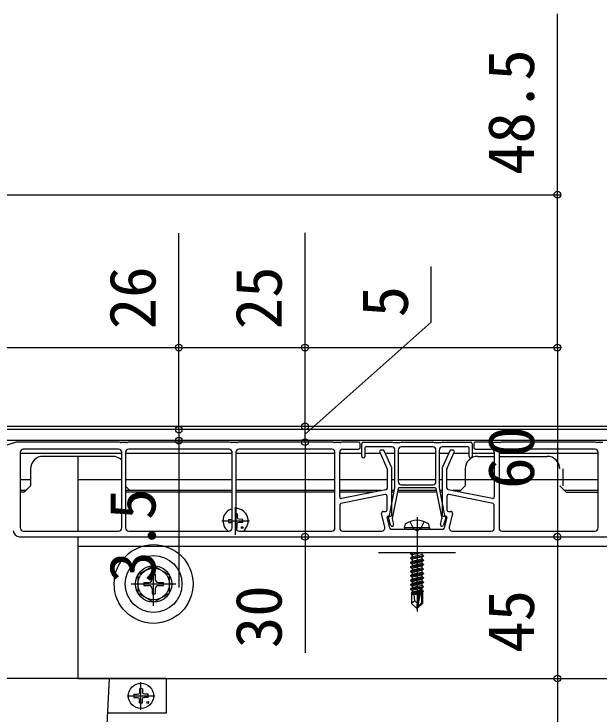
# Model space of a CAD drawing. Units: millimetres, scale not verified. Extents: x -875 to 875, y -1304 to 1298.
# Drawn here: x -521.2 to -335.5, y -787.2 to -565.1 of the extents above; entities that cross this region are included whole.
import ezdxf
from ezdxf.enums import TextEntityAlignment as Align

# ---------------------------------------------------------------- set-up
doc = ezdxf.new("R2010")
doc.units = ezdxf.units.MM
doc.header["$LTSCALE"] = 8
for name, color, linetype in [('0-4_YKK_12', 2, 'Continuous'), ('0-5_YKK_13', 4, 'Continuous'), ('0-6_YKK_D', 6, 'Continuous')]:
    doc.layers.add(name, color=color, linetype=linetype)
doc.styles.add('ＭＳ ゴシック', font='')
doc.styles.get('ＭＳ ゴシック').set_extended_font_data('MS Gothic')

msp = doc.modelspace()

# ---------------------------------------------------------------- linework, layer by layer
at = {"layer": '0-4_YKK_12'}
for p, q in [((-293.75, -696.992), (-570.5, -696.992)), ((-293.75, -696.992), (-570.5, -696.992)), ((-299.75, -700.492), (-564.5, -700.492)), ((-487.1, -704.592), (-519.3, -704.592)), ((-490, -705.492), (-512, -705.492)), ((-501, -705.492), (-501, -729.192)), ((-452.1, -704.592), (-485.9, -704.592)), ((-485.3, -704.592), (-485.9, -704.592)), ((-419.5, -704.592), (-450.9, -704.592)), ((-445.3, -704.592), (-450.9, -704.592)), ((-411, -704.592), (-418, -704.592)), ((-405.148, -704.592), (-410, -704.592)), ((-400.5, -704.592), (-403.5, -704.592)), ((-387.5, -704.592), (-399.5, -704.592)), ((-383.499, -704.592), (-386.5, -704.592)), ((-377, -704.592), (-381.852, -704.592)), ((-369, -704.592), (-376, -704.592)), ((-374.25, -705.492), (-369, -705.492)), ((-342.726, -704.592), (-367.5, -704.592)), ((-367.5, -705.492), (-352.25, -705.492)), ((-336.1, -704.592), (-346.7, -704.592)), ((-516, -709.492), (-516, -714.863)), ((-378.25, -709.492), (-378.25, -714.863)), ((-347.256, -709.492), (-347.256, -714.863)), ((-516, -712.943), (-519.3, -712.943)), ((-516, -714.863), (-518, -716.863)), ((-487.1, -712.992), (-501, -712.992)), ((-452.1, -712.943), (-485.9, -712.943)), ((-485.3, -712.943), (-485.9, -712.943)), ((-485.9, -714.963), (-484.5, -716.363)), ((-419.5, -712.943), (-450.9, -712.943)), ((-445.3, -712.943), (-450.9, -712.943)), ((-403, -712.943), (-418, -712.943)), ((-400.5, -712.943), (-401.5, -712.943)), ((-387.5, -712.943), (-399.5, -712.943)), ((-385.5, -712.943), (-386.5, -712.943)), ((-378.25, -712.943), (-384, -712.943)), ((-378.25, -714.863), (-380.149, -716.762)), ((-369, -712.977), (-378.25, -712.992)), ((-346.7, -712.943), (-367.5, -712.975)), ((-348.25, -714.863), (-346.25, -716.863)), ((-336.1, -712.943), (-346.7, -712.943)), ((-517.5, -716.363), (-519.3, -716.363)), ((-518, -716.863), (-519.3, -716.863)), ((-452.1, -716.363), (-485.9, -716.363)), ((-452.1, -716.863), (-485.9, -716.863)), ((-419.5, -716.363), (-450.9, -716.363)), ((-445.3, -716.363), (-450.9, -716.363)), ((-419.5, -716.863), (-450.9, -716.863)), ((-445.3, -716.863), (-450.9, -716.863)), ((-404.857, -716.363), (-418, -716.363)), ((-407.357, -716.863), (-418, -716.863)), ((-400.674, -716.363), (-401.5, -716.363)), ((-400.774, -716.863), (-401.5, -716.863)), ((-387.246, -716.863), (-399.754, -716.863)), ((-387.346, -716.363), (-399.654, -716.363)), ((-385.5, -716.363), (-386.326, -716.363)), ((-385.5, -716.863), (-386.226, -716.863)), ((-379.75, -716.363), (-382.143, -716.363)), ((-336.1, -716.363), (-346.75, -716.363)), ((-346.25, -716.863), (-336.1, -716.863)), ((-501, -733.992), (-46, -733.992)), ((-405.75, -735.992), (-381.25, -735.992))]:
    msp.add_line(p, q, dxfattribs=at)
for points in [[(470.718, -695.992), (-577, -695.992), (-577, -696.842)], [(-501, -730.992), (-501, -775.992), (-46, -775.992)]]:
    msp.add_lwpolyline(points, dxfattribs=at)
msp.add_circle((-477, -745.992), 9, dxfattribs=at)
for centre, start, end in [((-512, -709.492), 90, 180), ((-490, -709.492), 43.53115, 90), ((-374.25, -709.492), 90, 180), ((-352.25, -709.492), 360, 90)]:
    msp.add_arc(centre, 4, start, end, dxfattribs=at)
at = {"layer": '0-5_YKK_13'}
for p, q in [((-520.573, -701.015), (-528.427, -703.469)), ((-488.073, -700.992), (-520.424, -700.992)), ((-487.57, -701.121), (-487.93, -701.013)), ((-485.573, -701.142), (-487.427, -701.142)), ((-485.07, -701.013), (-485.43, -701.121)), ((-453.073, -700.992), (-484.927, -700.992)), ((-452.57, -701.121), (-452.93, -701.013)), ((-450.573, -701.142), (-452.427, -701.142)), ((-450.07, -701.013), (-450.43, -701.121)), ((-420.323, -700.992), (-449.927, -700.992)), ((-419.82, -701.121), (-420.18, -701.013)), ((-417.823, -701.142), (-419.677, -701.142)), ((-417.32, -701.013), (-417.68, -701.121)), ((-412, -700.992), (-417.177, -700.992)), ((-411.5, -702.692), (-411.5, -701.492)), ((-411, -705.492), (-411, -701.492)), ((-410.5, -700.992), (-401.573, -700.992)), ((-401.43, -701.013), (-401.07, -701.121)), ((-400.927, -701.142), (-399.073, -701.142)), ((-398.93, -701.121), (-398.57, -701.013)), ((-398.427, -700.992), (-388.573, -700.992)), ((-388.43, -701.013), (-388.07, -701.121)), ((-387.927, -701.142), (-386.073, -701.142)), ((-385.93, -701.121), (-385.57, -701.013)), ((-385.427, -700.992), (-376.5, -700.992)), ((-376, -701.492), (-376, -705.492)), ((-375.5, -701.492), (-375.5, -702.692)), ((-369.823, -700.992), (-375, -700.992)), ((-369.32, -701.121), (-369.68, -701.013)), ((-367.323, -701.142), (-369.177, -701.142)), ((-366.82, -701.013), (-367.18, -701.121)), ((-337.073, -700.992), (-366.677, -700.992)), ((-336.57, -701.121), (-336.93, -701.013)), ((-334.573, -701.142), (-336.427, -701.142)), ((-488.1, -703.192), (-518.3, -703.192)), ((-453.1, -703.192), (-484.9, -703.192)), ((-420.5, -703.192), (-449.9, -703.192)), ((-417, -703.192), (-412, -703.192)), ((-410, -702.792), (-410, -705.492)), ((-401.5, -702.492), (-409.7, -702.492)), ((-404.322, -703.492), (-404.871, -703.492)), ((-401.545, -708.893), (-403.867, -703.785)), ((-400.5, -715.462), (-400.5, -703.492)), ((-399.5, -703.492), (-399.5, -713.492)), ((-387.5, -713.492), (-387.5, -703.492)), ((-386.5, -703.492), (-386.5, -715.462)), ((-377.3, -702.492), (-385.5, -702.492)), ((-383.133, -703.785), (-385.455, -708.904)), ((-382.129, -703.492), (-382.678, -703.492)), ((-377, -705.492), (-377, -702.792)), ((-375, -703.192), (-370, -703.192)), ((-337.1, -703.192), (-366.5, -703.192)), ((-519.3, -704.192), (-519.3, -728.192)), ((-487.1, -728.192), (-487.1, -704.192)), ((-485.9, -704.192), (-485.9, -728.192)), ((-452.1, -728.192), (-452.1, -704.192)), ((-450.9, -704.192), (-450.9, -728.192)), ((-419.5, -728.192), (-419.5, -704.192)), ((-418, -718.382), (-418, -704.192)), ((-405.326, -704.199), (-403.045, -709.218)), ((-383.955, -709.229), (-381.673, -704.198)), ((-369, -704.192), (-369, -718.382)), ((-367.5, -704.192), (-367.5, -728.192)), ((-336.1, -728.192), (-336.1, -704.192)), ((-403, -709.425), (-403, -715.582)), ((-401.5, -724.192), (-401.5, -709.1)), ((-385.5, -709.111), (-385.5, -724.192)), ((-384, -715.582), (-384, -709.435)), ((-398.5, -714.492), (-388.5, -714.492)), ((-403.402, -716.072), (-417.402, -718.872)), ((-402.263, -724.309), (-400.506, -715.521)), ((-399.528, -715.733), (-401.421, -725.194)), ((-387.766, -715.492), (-399.234, -715.492)), ((-385.579, -725.194), (-387.472, -715.733)), ((-386.494, -715.521), (-384.737, -724.309)), ((-369.598, -718.872), (-383.598, -716.072)), ((-403.598, -717.641), (-417.598, -720.441)), ((-403, -722.492), (-403, -718.131)), ((-384, -718.131), (-384, -722.492)), ((-369.402, -720.441), (-383.402, -717.641)), ((-451, -730.392), (-451, -721.592)), ((-418, -720.931), (-418, -728.192)), ((-369, -728.192), (-369, -720.931)), ((-450.5, -723.747), (-450.481, -724.855)), ((-403.716, -727.96), (-404.752, -723.608)), ((-404.266, -722.992), (-403.5, -722.992)), ((-383.5, -722.992), (-382.734, -722.992)), ((-382.248, -723.608), (-383.284, -727.96)), ((-455.4, -725.992), (-446.6, -725.992)), ((-453.245, -725.492), (-452.137, -725.473)), ((-452.137, -725.473), (-452.1, -725.465)), ((-450.481, -724.855), (-450.38, -725.372)), ((-449.863, -725.473), (-450.38, -725.372)), ((-448.755, -725.492), (-449.863, -725.473)), ((-402.091, -728.308), (-402.912, -724.861)), ((-402.62, -724.492), (-401.8, -724.492)), ((-401.88, -727.33), (-402.586, -724.881)), ((-401.415, -725.336), (-400.92, -727.053)), ((-393.5, -724.792), (-393.5, -754.692)), ((-386.08, -727.053), (-385.585, -725.336)), ((-385.2, -724.492), (-384.38, -724.492)), ((-384.414, -724.881), (-385.12, -727.33)), ((-384.088, -724.861), (-384.909, -728.308)), ((-453.245, -726.492), (-452.137, -726.511)), ((-452.137, -726.511), (-452.1, -726.518)), ((-450.5, -728.237), (-450.481, -727.129)), ((-450.481, -727.129), (-450.38, -726.612)), ((-449.863, -726.511), (-450.38, -726.612)), ((-448.755, -726.492), (-449.863, -726.511)), ((-397.5, -728.192), (-397.359, -727.389)), ((-389.5, -728.192), (-397.5, -728.192)), ((-397.5, -728.192), (-397.412, -728.692)), ((-389.5, -728.192), (-389.641, -727.389)), ((-389.5, -728.192), (-389.588, -728.692)), ((-518.3, -729.192), (-488.1, -729.192)), ((-484.9, -729.192), (-453.1, -729.192)), ((-449.9, -729.192), (-420.5, -729.192)), ((-417, -729.192), (-404.689, -729.192)), ((-394.02, -728.692), (-401.605, -728.692)), ((-389.588, -728.692), (-397.412, -728.692)), ((-385.395, -728.692), (-392.98, -728.692)), ((-382.311, -729.192), (-370, -729.192)), ((-366.5, -729.192), (-337.1, -729.192)), ((-519.5, -730.992), (-253.35, -730.992)), ((-392.9, -735.992), (-395.6, -736.442)), ((-395.6, -736.342), (-393.5, -735.992)), ((-395.6, -736.342), (-395.05, -736.024)), ((-395.6, -736.342), (-395.6, -736.442)), ((-395.6, -736.442), (-395.05, -736.759)), ((-395.6, -737.742), (-391.4, -737.042)), ((-391.4, -737.142), (-395.6, -737.842)), ((-394.906, -735.992), (-395.05, -736.024)), ((-395.05, -735.992), (-395.05, -736.024)), ((-391.95, -736.724), (-395.05, -737.424)), ((-395.05, -736.759), (-395.05, -737.424)), ((-391.95, -736.059), (-391.95, -736.724)), ((-391.4, -737.042), (-391.95, -736.724)), ((-391.4, -737.042), (-391.4, -737.142)), ((-477, -752.945), (-477, -738.66)), ((-395.6, -737.742), (-395.05, -737.424)), ((-395.6, -737.742), (-395.6, -737.842)), ((-395.6, -737.842), (-395.05, -738.159)), ((-391.4, -738.442), (-395.6, -739.142)), ((-395.6, -739.242), (-391.4, -738.542)), ((-395.6, -739.142), (-395.05, -738.824)), ((-395.6, -739.142), (-395.6, -739.242)), ((-395.6, -739.242), (-395.05, -739.559)), ((-391.95, -738.124), (-395.05, -738.824)), ((-395.05, -738.159), (-395.05, -738.824)), ((-395.05, -739.559), (-391.95, -738.859)), ((-391.95, -739.524), (-395.05, -740.224)), ((-395.05, -739.559), (-395.05, -740.224)), ((-391.95, -737.459), (-391.95, -738.124)), ((-391.4, -738.442), (-391.95, -738.124)), ((-391.4, -738.542), (-391.95, -738.859)), ((-391.95, -738.859), (-391.95, -739.524)), ((-391.4, -739.842), (-391.95, -739.524)), ((-391.4, -738.442), (-391.4, -738.542)), ((-477, -740.242), (-482, -743.129)), ((-477, -740.242), (-472, -743.129)), ((-391.4, -739.842), (-395.6, -740.542)), ((-395.6, -740.642), (-391.4, -739.942)), ((-395.6, -740.542), (-395.05, -740.224)), ((-395.6, -740.542), (-395.6, -740.642)), ((-395.6, -740.642), (-395.05, -740.959)), ((-391.4, -741.242), (-395.6, -741.942)), ((-395.6, -742.042), (-391.4, -741.342)), ((-395.6, -741.942), (-395.05, -741.624)), ((-395.05, -740.959), (-391.95, -740.259)), ((-391.95, -740.924), (-395.05, -741.624)), ((-395.05, -740.959), (-395.05, -741.624)), ((-395.05, -742.359), (-391.95, -741.659)), ((-391.4, -739.942), (-391.95, -740.259)), ((-391.95, -740.259), (-391.95, -740.924)), ((-391.4, -741.242), (-391.95, -740.924)), ((-391.4, -741.342), (-391.95, -741.659)), ((-391.95, -741.659), (-391.95, -742.324)), ((-391.4, -739.842), (-391.4, -739.942)), ((-391.4, -741.242), (-391.4, -741.342)), ((-482, -743.129), (-482, -748.855)), ((-477.5, -742.842), (-477.5, -744.492)), ((-476.5, -742.842), (-477.5, -742.842)), ((-476.5, -742.842), (-476.5, -744.492)), ((-472, -748.855), (-472, -743.129)), ((-395.6, -741.942), (-395.6, -742.042)), ((-395.6, -742.042), (-395.05, -742.359)), ((-391.4, -742.642), (-395.6, -743.342)), ((-395.6, -743.442), (-391.4, -742.742)), ((-395.6, -743.342), (-395.05, -743.024)), ((-395.6, -743.342), (-395.6, -743.442)), ((-395.6, -743.442), (-395.05, -743.759)), ((-391.95, -742.324), (-395.05, -743.024)), ((-395.05, -742.359), (-395.05, -743.024)), ((-395.05, -743.759), (-391.95, -743.059)), ((-391.95, -743.724), (-395.05, -744.424)), ((-395.05, -743.759), (-395.05, -744.424)), ((-391.4, -742.642), (-391.95, -742.324)), ((-391.4, -742.742), (-391.95, -743.059)), ((-391.95, -743.059), (-391.95, -743.724)), ((-391.4, -744.042), (-391.95, -743.724)), ((-391.4, -742.642), (-391.4, -742.742)), ((-484.067, -745.992), (-470.006, -745.992)), ((-480.15, -745.492), (-478.5, -745.492)), ((-480.15, -745.492), (-480.15, -746.492)), ((-475.5, -745.492), (-473.85, -745.492)), ((-473.85, -746.492), (-473.85, -745.492)), ((-391.4, -744.042), (-395.6, -744.742)), ((-395.6, -744.842), (-391.4, -744.142)), ((-395.6, -744.742), (-395.05, -744.424)), ((-395.6, -744.742), (-395.6, -744.842)), ((-395.6, -744.842), (-395.05, -745.159)), ((-391.4, -745.442), (-395.6, -746.142)), ((-395.6, -746.242), (-391.4, -745.542)), ((-395.6, -746.142), (-395.05, -745.824)), ((-395.6, -746.142), (-395.6, -746.242)), ((-395.6, -746.242), (-395.05, -746.559)), ((-395.05, -745.159), (-391.95, -744.459)), ((-391.95, -745.124), (-395.05, -745.824)), ((-395.05, -745.159), (-395.05, -745.824)), ((-395.05, -746.559), (-391.95, -745.859)), ((-391.4, -744.142), (-391.95, -744.459)), ((-391.95, -744.459), (-391.95, -745.124)), ((-391.4, -745.442), (-391.95, -745.124)), ((-391.4, -745.542), (-391.95, -745.859)), ((-391.95, -745.859), (-391.95, -746.524)), ((-391.4, -744.042), (-391.4, -744.142)), ((-391.4, -745.442), (-391.4, -745.542)), ((-480.15, -746.492), (-478.5, -746.492)), ((-477.5, -747.492), (-477.5, -749.142)), ((-476.5, -747.492), (-476.5, -749.142)), ((-475.5, -746.492), (-473.85, -746.492)), ((-391.4, -746.842), (-395.6, -747.542)), ((-395.6, -747.642), (-391.4, -746.942)), ((-395.6, -747.542), (-395.05, -747.224)), ((-395.6, -747.542), (-395.6, -747.642)), ((-395.6, -747.642), (-395.05, -747.959)), ((-392.736, -748.388), (-395.4, -748.826)), ((-391.95, -746.524), (-395.05, -747.224)), ((-395.05, -746.559), (-395.05, -747.224)), ((-395.05, -747.959), (-391.95, -747.259)), ((-395.05, -747.959), (-395.05, -748.624)), ((-392.674, -748.088), (-395.05, -748.624)), ((-392.59, -747.685), (-393.5, -752.07)), ((-392.168, -747.569), (-393.35, -753.268)), ((-392.1, -747.74), (-392.1, -752.018)), ((-391.95, -747.924), (-392.1, -747.958)), ((-391.5, -748.184), (-392.1, -748.283)), ((-391.5, -748.4), (-392.1, -748.516)), ((-391.4, -746.842), (-391.95, -746.524)), ((-391.4, -746.942), (-391.95, -747.259)), ((-391.95, -747.259), (-391.95, -747.924)), ((-391.5, -748.184), (-391.95, -747.924)), ((-391.5, -748.4), (-391.8, -748.573)), ((-391.5, -748.184), (-391.5, -748.4)), ((-391.4, -746.842), (-391.4, -746.942)), ((-477, -751.742), (-482, -748.855)), ((-477.5, -749.142), (-476.5, -749.142)), ((-477, -751.742), (-472, -748.855)), ((-395.4, -748.826), (-395.05, -748.624)), ((-395.4, -748.826), (-395.2, -748.942)), ((-392.791, -748.65), (-395.2, -749.118)), ((-395.2, -748.942), (-395.2, -752.142)), ((-392.924, -749.292), (-395.2, -749.292)), ((-392.834, -748.859), (-394.751, -749.292)), ((-391.8, -749.292), (-392.1, -749.292)), ((-391.8, -748.573), (-391.8, -752.142)), ((-394.243, -751.339), (-395.2, -752.142)), ((-393.65, -753.692), (-395.2, -752.142)), ((-393.5, -752.07), (-393.65, -753.692)), ((-393.5, -752.07), (-393.5, -753.692)), ((-392.1, -752.018), (-393.35, -753.268)), ((-393.35, -753.692), (-391.8, -752.142)), ((-391.8, -752.142), (-392.1, -752.018)), ((-393.65, -753.692), (-393.35, -753.692)), ((-393.35, -753.268), (-393.35, -753.692)), ((-473, -775.992), (-581, -775.992)), ((-493.914, -831.597), (-491, -775.992)), ((-481, -785.892), (-481, -777.092)), ((-481.5, -779.247), (-481.519, -780.355)), ((-480.5, -779.247), (-480.481, -780.355)), ((-485.4, -781.492), (-476.6, -781.492)), ((-483.245, -780.992), (-482.137, -780.973)), ((-482.137, -780.973), (-481.62, -780.872)), ((-481.519, -780.355), (-481.62, -780.872)), ((-480.481, -780.355), (-480.38, -780.872)), ((-479.863, -780.973), (-480.38, -780.872)), ((-478.755, -780.992), (-479.863, -780.973)), ((-483.245, -781.992), (-482.137, -782.011)), ((-482.137, -782.011), (-481.62, -782.112)), ((-481.519, -782.629), (-481.62, -782.112)), ((-481.5, -783.737), (-481.519, -782.629)), ((-480.5, -783.737), (-480.481, -782.629)), ((-480.481, -782.629), (-480.38, -782.112)), ((-479.863, -782.011), (-480.38, -782.112)), ((-478.755, -781.992), (-479.863, -782.011))]:
    msp.add_line(p, q, dxfattribs=at)
for points in [[(-388.5, -702.492), (-393.5, -702.492), (-398.5, -702.492)], [(-395.8, -726.212), (-394.645, -728.529), (-393.5, -729.138)], [(-391.2, -726.212), (-392.355, -728.529), (-393.5, -729.138)], [(-391.833, -735.992), (-391.95, -736.059), (-395.05, -736.759)], [(-391.4, -737.142), (-391.95, -737.459), (-395.05, -738.159)], [(-391.5, -748.4), (-391.95, -748.659), (-392.1, -748.693)], [(-393.5, -752.07), (-394.243, -751.339), (-394.4, -749.292)], [(-473, -775.992), (-473, -786.992), (-491.576, -786.992)]]:
    msp.add_lwpolyline(points, dxfattribs=at)
for centre, radius in [((-448.879, -728.113), 0.3), ((-477, -745.992), 12.5), ((-477, -745.992), 5.75), ((-477, -745.992), 5), ((-481, -781.492), 4), ((-478.879, -783.613), 0.3)]:
    msp.add_circle(centre, radius, dxfattribs=at)
for centre, radius, start, end in [((-520.424, -701.492), 0.5, 90, 107.35402), ((-488.073, -701.492), 0.5, 73.30076, 90), ((-487.427, -700.642), 0.5, 253.30076, 270), ((-485.573, -700.642), 0.5, 270, 286.69924), ((-484.927, -701.492), 0.5, 90, 106.69924), ((-453.073, -701.492), 0.5, 73.30076, 90), ((-452.427, -700.642), 0.5, 253.30076, 270), ((-450.573, -700.642), 0.5, 270, 286.69924), ((-449.927, -701.492), 0.5, 90, 106.69924), ((-420.323, -701.492), 0.5, 73.30076, 90), ((-419.677, -700.642), 0.5, 253.30076, 270), ((-417.823, -700.642), 0.5, 270, 286.69924), ((-417.177, -701.492), 0.5, 90, 106.69924), ((-412, -701.492), 0.5, 0, 90), ((-410.5, -701.492), 0.5, 90, 180), ((-401.573, -701.492), 0.5, 73.30076, 90), ((-400.927, -700.642), 0.5, 253.30076, 270), ((-399.073, -700.642), 0.5, 270, 286.69924), ((-398.427, -701.492), 0.5, 90, 106.69924), ((-388.573, -701.492), 0.5, 73.30076, 90), ((-387.927, -700.642), 0.5, 253.30076, 270), ((-386.073, -700.642), 0.5, 270, 286.69924), ((-385.427, -701.492), 0.5, 90, 106.69924), ((-376.5, -701.492), 0.5, 0, 90), ((-375, -701.492), 0.5, 90, 180), ((-369.823, -701.492), 0.5, 73.30076, 90), ((-369.177, -700.642), 0.5, 253.30076, 270), ((-367.323, -700.642), 0.5, 270, 286.69924), ((-366.677, -701.492), 0.5, 90, 106.69924), ((-337.073, -701.492), 0.5, 73.30076, 90), ((-336.427, -700.642), 0.5, 253.30076, 270), ((-518.3, -704.192), 1, 90, 180), ((-488.1, -704.192), 1, 0, 90), ((-484.9, -704.192), 1, 90, 180), ((-453.1, -704.192), 1, 0, 90), ((-449.9, -704.192), 1, 90, 180), ((-420.5, -704.192), 1, 360, 90), ((-417, -704.192), 1, 90, 180), ((-412, -702.692), 0.5, 270, 0), ((-409.7, -702.792), 0.3, 90, 180), ((-404.871, -703.992), 0.5, 90, 204.44395), ((-404.322, -703.992), 0.5, 24.44395, 90), ((-401.5, -703.492), 1, 0, 90), ((-398.5, -703.492), 1, 90, 180), ((-388.5, -703.492), 1, 0, 90), ((-385.5, -703.492), 1, 90, 180), ((-382.678, -703.992), 0.5, 90, 155.5983), ((-382.129, -703.992), 0.5, 335.5983, 90), ((-377.3, -702.792), 0.3, 0, 90), ((-375, -702.692), 0.5, 180, 270), ((-370, -704.192), 1, 0, 90), ((-366.5, -704.192), 1, 90, 180), ((-337.1, -704.192), 1, 0, 90), ((-410.5, -705.492), 0.5, 180, 270), ((-410.5, -705.492), 0.5, 270, 0), ((-376.5, -705.492), 0.5, 180, 270), ((-376.5, -705.492), 0.5, 270, 0), ((-403.5, -709.425), 0.5, 0, 24.44395), ((-402, -709.1), 0.5, 0, 24.44395), ((-385, -709.111), 0.5, 155.5983, 180), ((-383.5, -709.435), 0.5, 155.5983, 180), ((-398.5, -713.492), 1, 180, 270), ((-388.5, -713.492), 1, 270, 0), ((-403.5, -715.582), 0.5, 281.30993, 0), ((-400.8, -715.462), 0.3, 348.69007, 0), ((-399.234, -715.792), 0.3, 90, 168.69007), ((-387.766, -715.792), 0.3, 11.30993, 90), ((-386.2, -715.462), 0.3, 180, 191.30993), ((-383.5, -715.582), 0.5, 180, 258.69007), ((-417.5, -718.382), 0.5, 180, 281.30993), ((-403.5, -718.131), 0.5, 0, 101.30993), ((-383.5, -718.131), 0.5, 78.69007, 180), ((-369.5, -718.382), 0.5, 258.69007, 0), ((-417.5, -720.931), 0.5, 101.30993, 180), ((-369.5, -720.931), 0.5, 0, 78.69007), ((-451, -725.992), 4, 105.96201, 233.1301), ((-451, -725.992), 4, 306.8699, 88.56746), ((-451, -725.992), 2.3, 77.44414, 87.50809), ((-404.266, -723.492), 0.5, 90, 193.3925), ((-403.5, -722.492), 0.5, 270, 0), ((-383.5, -722.492), 0.5, 180, 270), ((-382.734, -723.492), 0.5, 346.6075, 90), ((-451, -725.992), 2.3, 167.44414, 192.55586), ((-451, -725.992), 2.3, 347.44414, 12.55586), ((-402.62, -724.792), 0.3, 90, 193.3925), ((-402.3, -724.792), 0.3, 114.827, 197.33887), ((-402.558, -724.25), 0.3, 296.01796, 348.69007), ((-401.8, -724.192), 0.3, 270, 0), ((-401.126, -725.253), 0.3, 168.69007, 196.079), ((-393.5, -732.292), 6.5, 57.94412, 122.05588), ((-385.874, -725.253), 0.3, 343.921, 11.30993), ((-385.2, -724.192), 0.3, 180, 270), ((-384.442, -724.25), 0.3, 191.30993, 243.98204), ((-384.7, -724.792), 0.3, 342.66113, 65.173), ((-384.38, -724.792), 0.3, 346.6075, 90), ((-518.3, -728.192), 1, 180, 270), ((-488.1, -728.192), 1, 270, 0), ((-484.9, -728.192), 1, 180, 270), ((-453.1, -728.192), 1, 270, 0), ((-449.9, -728.192), 1, 180, 270), ((-451, -725.992), 2.3, 272.61099, 282.55586), ((-420.5, -728.192), 1, 270, 360), ((-417, -728.192), 1, 180, 270), ((-404.689, -728.192), 1, 270, 13.3925), ((-401.605, -728.192), 0.5, 193.3925, 270), ((-401.4, -727.192), 0.5, 196.079, 16.079), ((-396.472, -727.546), 0.9, 122.05588, 170), ((-390.528, -727.546), 0.9, 10, 57.94412), ((-385.6, -727.192), 0.5, 163.921, 343.921), ((-385.395, -728.192), 0.5, 270, 346.6075), ((-382.311, -728.192), 1, 166.6075, 270), ((-370, -728.192), 1, 270, 0), ((-366.5, -728.192), 1, 180, 270), ((-337.1, -728.192), 1, 270, 0), ((-519.5, -728.992), 2, 180, 270), ((-394.02, -728.992), 0.3, 30, 90), ((-393.5, -728.692), 0.3, 210, 330), ((-392.98, -728.992), 0.3, 90, 150), ((-478.5, -744.492), 1, 270, 0), ((-475.5, -744.492), 1, 180, 270), ((-478.5, -747.492), 1, 0, 90), ((-475.5, -747.492), 1, 90, 180), ((-392.348, -747.74), 0.248, 0, 167.19096), ((-481, -781.492), 2.3, 77.44414, 102.55586), ((-481, -781.492), 2.3, 167.44414, 192.55586), ((-481, -781.492), 2.3, 347.44414, 12.55586), ((-481, -781.492), 2.3, 257.44414, 282.55586)]:
    msp.add_arc(centre, radius, start, end, dxfattribs=at)
at = {"layer": '0-6_YKK_D'}
for p, q in [((-577, -622.492), (-348, -622.492)), ((-580.3, -670.992), (-468, -670.992)), ((-580.3, -670.992), (-428, -670.992)), ((-521, -670.992), (-348, -670.992)), ((-521, -670.992), (-348, -670.992)), ((-469, -696.992), (-469, -692.692)), ((-429, -695.992), (-429, -691.692)), ((-469, -696.992), (-469, -700.492)), ((-429, -700.992), (-429, -695.992)), ((-429, -700.992), (-429, -695.992)), ((-469, -700.492), (-469, -747.137)), ((-429, -700.992), (-429, -705.292)), ((-350, -730.992), (-350, -730.992)), ((-349, -775.992), (-349, -890.992))]:
    msp.add_line(p, q, dxfattribs=at)
for points in [[(-349, -670.992), (-349, -622.492), (-349, -565.146)], [(-469, -696.992), (-469, -670.992), (-469, -634.669)], [(-429, -695.992), (-429, -670.992), (-429, -634.556)], [(-429, -698.492), (-389, -662.897), (-389, -645.306)], [(-349, -670.992), (-349, -730.992), (-349, -775.992)], [(-429, -700.992), (-429, -730.992), (-429, -767.883)]]:
    msp.add_lwpolyline(points, dxfattribs=at)
for centre in [(-349, -622.492), (-469, -670.992), (-429, -670.992), (-349, -670.992), (-349, -670.992), (-429, -695.992), (-429, -695.992), (-469, -696.992), (-469, -696.992), (-469, -700.492), (-429, -700.992), (-429, -700.992), (-429, -730.992), (-349, -730.992), (-349, -730.992), (-349, -775.992), (-349, -775.992)]:
    msp.add_circle(centre, 1.075, dxfattribs=at)

# ---------------------------------------------------------------- texts
at = {"layer": '0-6_YKK_D', "style": 'ＭＳ ゴシック'}
for s, p in [('48.5', (-352, -616.215)), ('26', (-472, -665.169)), ('25', (-432, -665.169)), ('5', (-392, -661.375)), ('60', (-352, -715.821)), ('3.5', (-472, -745.615)), ('30', (-432, -766.36)), ('45', (-352, -767.81))]:
    msp.add_text(s, height=14.66, rotation=90, dxfattribs=at).set_placement(p, align=Align.BOTTOM_LEFT)

doc.saveas('drawing.dxf')
